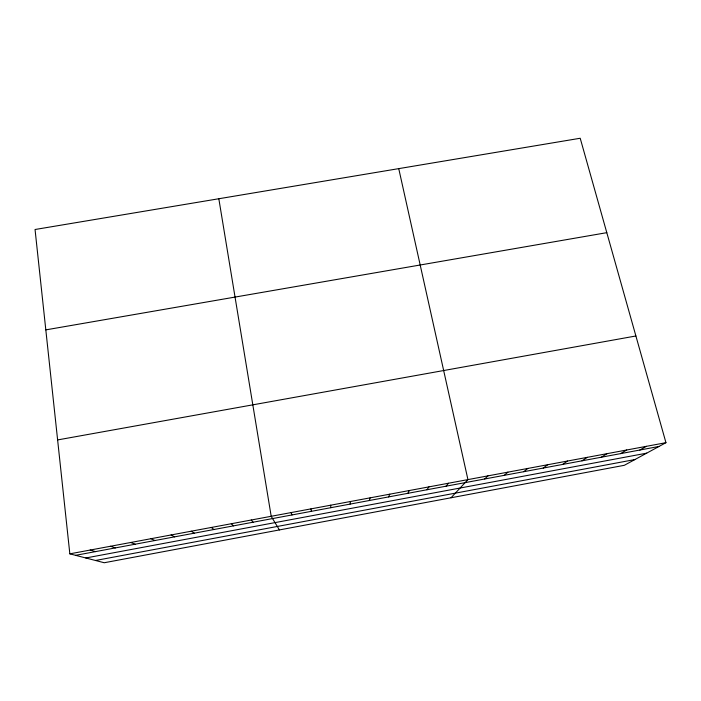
<?xml version="1.0" encoding="UTF-8"?>
<svg xmlns="http://www.w3.org/2000/svg" width="701" height="701" viewBox="0 0 701 701"><rect width="100%" height="100%" fill="white"/><g stroke="black" fill="none" stroke-linecap="round" stroke-linejoin="round"><path stroke-width="1.05" d="M350.114 504.107L350.439 501.522M369.383 500.505L370.137 497.85M388.617 496.921L389.782 494.179M407.807 493.338L409.393 490.525M426.953 489.762L428.951 486.88M446.055 486.205L448.465 483.243M451.05 497.771L467.935 479.607L398.746 168.626M484.698 478.985L487.949 475.874M504.247 475.339L507.91 472.159M523.752 471.703L527.827 468.443M543.205 468.075L547.7 464.737M562.614 464.448L567.521 461.039M581.979 460.837L587.307 457.35M601.3 457.227L607.031 453.67M620.578 453.635L626.72 449.998M639.811 450.042L646.357 446.335M665.95 442.681L624.328 465.306L104.23 562.745L69.837 553.843L35.05 229.507L580.209 138.255L665.95 442.681L69.837 553.843M75.594 555.332L659.001 446.458M85.802 557.978L646.681 453.161M95.502 560.493L634.922 459.549M57.613 439.93L635.895 335.981M45.81 329.873L606.803 232.662M90.184 550.048L95.494 551.626M110.486 546.263L115.35 547.919M130.736 542.486L135.162 544.221M150.943 538.718L154.93 540.532M171.105 534.959L174.645 536.852M191.215 531.209L194.326 533.181M211.281 527.467L213.954 529.518M231.304 523.735L233.538 525.864M251.273 520.011L253.079 522.219M279.401 529.93L271.199 516.295L218.826 198.742M291.081 512.589L292.019 514.946M310.911 508.891L311.428 511.327M330.697 505.202L330.793 507.708"/></g></svg>
